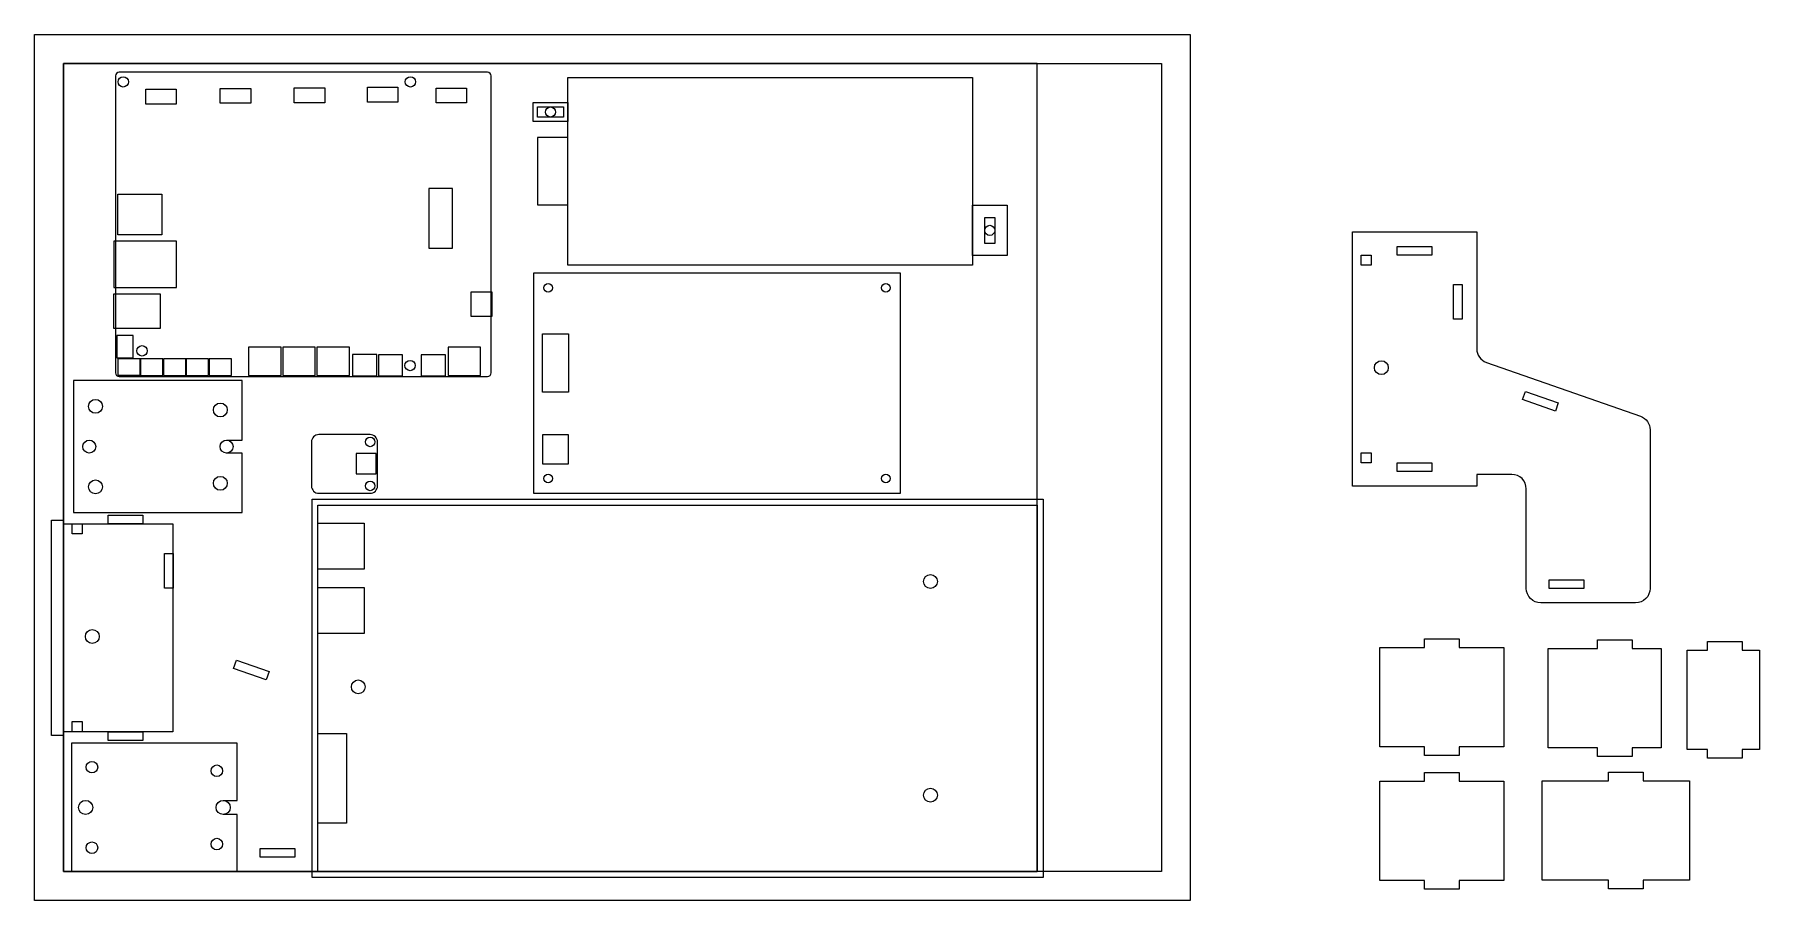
# Model space of a CAD drawing. Header units: inches. Extents: x 0 to 597, y 0 to 300.
import ezdxf

# ---------------------------------------------------------------- set-up
doc = ezdxf.new("R2010")
doc.units = ezdxf.units.IN
doc.header["$MEASUREMENT"] = 0
for name, color, linetype in [('24vSupply', 7, 'Continuous'), ('AC_SSR', 7, 'Continuous'), ('cuts', 3, 'Continuous'), ('DC_SSR', 7, 'Continuous'), ('DRV8711EVM', 7, 'Continuous'), ('max31855', 7, 'Continuous'), ('plugSwitch', 7, 'Continuous'), ('poeInjector', 7, 'Continuous'), ('smoothie', 7, 'Continuous'), ('switchCap', 3, 'Continuous')]:
    doc.layers.add(name, color=color, linetype=linetype)

msp = doc.modelspace()

# ---------------------------------------------------------------- linework, layer by layer
at = {"layer": '24vSupply'}
for points in [[(0, 0), (0, 300), (400, 300), (400, 0)], [(10, 10), (10, 290), (390, 290), (390, 10)], [(96.05, 8), (96.05, 139), (349.05, 139), (349.05, 8)], [(98.05, 10), (98.05, 137), (347.05, 137), (347.05, 10)], [(98.05, 114.77), (98.05, 130.77), (114.05, 130.77), (114.05, 114.77)], [(98.05, 92.46), (98.05, 108.46), (114.05, 108.46), (114.05, 92.46)], [(98.05, 26.76), (98.05, 57.84), (108.03, 57.84), (108.03, 26.76)]]:
    msp.add_lwpolyline(points, close=True, dxfattribs=at)
for centre in [(310.05, 110.5), (112.05, 74), (310.05, 36.5)]:
    msp.add_circle(centre, 2.4, dxfattribs=at)
at = {"layer": 'AC_SSR'}
msp.add_lwpolyline([(65.29, 29.8, -1), (65.29, 34.7), (70.14, 34.7), (70.14, 54.5), (12.84, 54.5), (12.84, 10), (70.14, 10), (70.14, 29.8)], format="xyb", close=True, dxfattribs=at)
for centre, radius in [((19.89, 46.2), 2), ((63.09, 44.95), 2), ((17.69, 32.25), 2.45), ((19.89, 18.3), 2), ((63.09, 19.55), 2)]:
    msp.add_circle(centre, radius, dxfattribs=at)
at = {"layer": 'cuts'}
for points in [[(10, 290), (10, 10), (347.05, 10), (347.05, 290)], [(25.5, 130.47), (25.5, 133.47), (37.5, 133.47), (37.5, 130.47)], [(13, 126.97), (13, 130.47), (16.5, 130.47), (16.5, 126.97)], [(13, 58.47), (13, 61.97), (16.5, 61.97), (16.5, 58.47)], [(25.5, 55.47), (25.5, 58.47), (37.5, 58.47), (37.5, 55.47)]]:
    msp.add_lwpolyline(points, close=True, dxfattribs=at)
for centre, radius in [((30.71, 283.58), 1.8), ((130.1, 283.58), 1.8), ((178.59, 273.14), 1.75), ((330.59, 232.14), 1.75), ((177.77, 212.2), 1.5), ((294.61, 212.2), 1.5), ((37.21, 190.42), 1.8), ((129.98, 185.32), 1.8), ((18.97, 157.23), 2.25), ((66.47, 157.23), 2.25), ((116.16, 158.86), 1.65), ((116.16, 143.62), 1.65), ((177.77, 146.16), 1.5), ((294.61, 146.16), 1.5), ((310.05, 110.5), 2.4), ((20, 91.47), 2.4), ((112.05, 74), 2.4), ((310.05, 36.5), 2.4), ((17.69, 32.25), 2.45), ((65.29, 32.25), 2.45)]:
    msp.add_circle(centre, radius, dxfattribs=at)
at = {"layer": 'DC_SSR'}
msp.add_lwpolyline([(66.47, 154.98, -1), (66.47, 159.48), (71.92, 159.48), (71.92, 180.08), (13.52, 180.08), (13.52, 134.38), (71.92, 134.38), (71.92, 154.98)], format="xyb", close=True, dxfattribs=at)
for centre, radius in [((21.12, 171.18), 2.4), ((64.32, 169.93), 2.4), ((18.97, 157.23), 2.25), ((21.12, 143.28), 2.4), ((64.32, 144.53), 2.4)]:
    msp.add_circle(centre, radius, dxfattribs=at)
at = {"layer": 'DRV8711EVM'}
for points in [[(172.69, 141.08), (299.69, 141.08), (299.69, 217.28), (172.69, 217.28)], [(184.82, 176.06), (175.82, 176.06), (175.82, 196.33), (184.82, 196.33)], [(175.82, 151.29), (184.82, 151.29), (184.82, 161.28), (175.82, 161.28)]]:
    msp.add_lwpolyline(points, close=True, dxfattribs=at)
for centre in [(177.77, 212.2), (294.61, 212.2), (177.77, 146.16), (294.61, 146.16)]:
    msp.add_circle(centre, 1.5, dxfattribs=at)
at = {"layer": 'max31855', "linetype": 'ByBlock'}
msp.add_lwpolyline([(98.39, 141.08), (116.17, 141.08, 0.414214), (118.71, 143.62), (118.71, 158.87, 0.414214), (116.17, 161.41), (98.39, 161.41, 0.414214), (95.85, 158.87), (95.85, 143.62, 0.414214)], format="xyb", close=True, dxfattribs=at)
msp.add_lwpolyline([(111.29, 147.84), (118.29, 147.84), (118.29, 154.84), (111.29, 154.84)], close=True, dxfattribs=at)
for centre in [(116.16, 158.86), (116.16, 143.62)]:
    msp.add_circle(centre, 1.65, dxfattribs=at)
at = {"layer": 'plugSwitch'}
for points in [[(5.9, 57.22), (5.9, 131.72), (10, 131.72), (10, 57.22)], [(10, 58.47), (10, 130.47), (47.9, 130.47), (47.9, 58.47)]]:
    msp.add_lwpolyline(points, close=True, dxfattribs=at)
at = {"layer": 'poeInjector'}
for points in [[(184.59, 285.14), (324.59, 285.14), (324.59, 220.14), (184.59, 220.14)], [(184.59, 276.39), (184.59, 269.89), (172.59, 269.89), (172.59, 276.39)], [(183.09, 274.89), (183.09, 271.39), (174.09, 271.39), (174.09, 274.89)], [(174.09, 264.36), (174.09, 240.93), (184.59, 240.93), (184.59, 264.36)], [(324.59, 240.89), (336.59, 240.89), (336.59, 223.39), (324.59, 223.39)], [(328.84, 236.64), (332.34, 236.64), (332.34, 227.64), (328.84, 227.64)]]:
    msp.add_lwpolyline(points, close=True, dxfattribs=at)
at = {"layer": 'smoothie', "linetype": 'ByBlock'}
msp.add_lwpolyline([(158.02, 182.77), (158.02, 285.62, 0.414214), (156.75, 286.89), (29.29, 286.89, 0.414214), (28.02, 285.62), (28.02, 182.77, 0.414214), (29.29, 181.5), (156.75, 181.5, 0.414214)], format="xyb", close=True, dxfattribs=at)
for points in [[(38.49, 275.89), (38.49, 281.05), (49.03, 281.05), (49.03, 275.89)], [(64.3, 276.15), (64.3, 281.31), (74.84, 281.31), (74.84, 276.15)], [(89.91, 276.31), (89.91, 281.48), (100.46, 281.48), (100.46, 276.31)], [(115.21, 276.53), (115.21, 281.69), (125.75, 281.69), (125.75, 276.53)], [(138.98, 276.27), (138.98, 281.43), (149.52, 281.43), (149.52, 276.27)], [(136.52, 246.65), (136.52, 225.94), (144.71, 225.94), (144.71, 246.65)], [(44.06, 244.68), (44.06, 230.63), (28.84, 230.63), (28.84, 244.68)], [(49.11, 212.39), (49.11, 228.42), (27.51, 228.42), (27.51, 212.39)], [(43.47, 210.15), (43.47, 198.14), (27.46, 198.14), (27.46, 210.15)], [(151.05, 210.75), (151.05, 202.42), (158.36, 202.42), (158.36, 210.75)], [(28.48, 195.71), (28.48, 187.99), (34.19, 187.99), (34.19, 195.71)], [(74.1, 191.72), (74.1, 181.86), (85.33, 181.86), (85.33, 191.72)], [(85.91, 191.72), (85.91, 181.86), (97.15, 181.86), (97.15, 191.72)], [(97.73, 191.71), (97.73, 181.85), (108.97, 181.85), (108.97, 191.71)], [(143.12, 191.72), (143.12, 181.86), (154.36, 181.86), (154.36, 191.72)], [(28.85, 187.64), (28.85, 181.93), (36.56, 181.93), (36.56, 187.64)], [(36.74, 187.63), (36.74, 181.92), (44.45, 181.92), (44.45, 187.63)], [(44.63, 187.63), (44.63, 181.91), (52.35, 181.91), (52.35, 187.63)], [(52.51, 187.62), (52.51, 181.91), (60.22, 181.91), (60.22, 187.62)], [(60.44, 187.62), (60.44, 181.91), (68.15, 181.91), (68.15, 187.62)], [(110.1, 189.09), (110.1, 181.79), (118.43, 181.79), (118.43, 189.09)], [(119.05, 189.08), (119.05, 181.77), (127.37, 181.77), (127.37, 189.08)], [(133.86, 189.08), (133.86, 181.77), (142.19, 181.77), (142.19, 189.08)]]:
    msp.add_lwpolyline(points, close=True, dxfattribs=at)
for centre in [(30.71, 283.58), (130.1, 283.58), (37.21, 190.42), (129.98, 185.32)]:
    msp.add_circle(centre, 1.8, dxfattribs=at)
at = {"layer": 'switchCap'}
msp.add_lwpolyline([(499.12, 147.61), (499.12, 143.58), (456.12, 143.58), (456.12, 231.58), (499.12, 231.58), (499.12, 191.13, 0.318646), (502.47, 186.41), (555.78, 167.74, -0.318646), (559.12, 163.02), (559.12, 108.11, -0.414214), (554.12, 103.11), (521.27, 103.11, -0.414214), (516.27, 108.11), (516.27, 142.61, 0.414214), (511.27, 147.61), (499.12, 147.61)], format="xyb", dxfattribs=at)
for points in [[(459.12, 220.08), (459.12, 223.58), (462.62, 223.58), (462.62, 220.08)], [(471.62, 223.58), (471.62, 226.58), (483.62, 226.58), (483.62, 223.58)], [(494.12, 201.36), (491.12, 201.36), (491.12, 213.36), (494.12, 213.36)], [(527.33, 172.41), (526.34, 169.57), (515.01, 173.54), (516.01, 176.37)], [(459.12, 151.58), (459.12, 155.08), (462.62, 155.08), (462.62, 151.58)], [(471.62, 148.58), (471.62, 151.58), (483.62, 151.58), (483.62, 148.58)], [(25.5, 130.47), (25.5, 133.47), (37.5, 133.47), (37.5, 130.47)], [(13, 126.97), (13, 130.47), (16.5, 130.47), (16.5, 126.97)], [(48, 108.25), (45, 108.25), (45, 120.25), (48, 120.25)], [(524.22, 108.11), (524.22, 111.11), (536.22, 111.11), (536.22, 108.11)], [(481.06, 90.63), (493.06, 90.63), (493.06, 87.63), (508.56, 87.63), (508.56, 53.23), (493.06, 53.23), (493.06, 50.23), (481.06, 50.23), (481.06, 53.23), (465.56, 53.23), (465.56, 87.63), (481.06, 87.63)], [(540.9, 90.26), (552.9, 90.26), (552.9, 87.26), (562.9, 87.26), (562.9, 52.86), (552.9, 52.86), (552.9, 49.86), (540.9, 49.86), (540.9, 52.86), (523.9, 52.86), (523.9, 87.26), (540.9, 87.26)], [(578.98, 89.72), (590.98, 89.72), (590.98, 86.72), (596.98, 86.72), (596.98, 52.32), (590.98, 52.32), (590.98, 49.32), (578.98, 49.32), (578.98, 52.32), (571.98, 52.32), (571.98, 86.72), (578.98, 86.72)], [(81.21, 79.3), (80.22, 76.46), (68.89, 80.43), (69.88, 83.26)], [(13, 58.47), (13, 61.97), (16.5, 61.97), (16.5, 58.47)], [(25.5, 55.47), (25.5, 58.47), (37.5, 58.47), (37.5, 55.47)], [(481.06, 44.31), (493.06, 44.31), (493.06, 41.31), (508.56, 41.31), (508.56, 6.91), (493.06, 6.91), (493.06, 3.91), (481.06, 3.91), (481.06, 6.91), (465.56, 6.91), (465.56, 41.31), (481.06, 41.31)], [(544.72, 44.46), (556.72, 44.46), (556.72, 41.46), (572.72, 41.46), (572.72, 7.06), (556.72, 7.06), (556.72, 4.06), (544.72, 4.06), (544.72, 7.06), (521.72, 7.06), (521.72, 41.46), (544.72, 41.46)], [(78.1, 15), (78.1, 18), (90.1, 18), (90.1, 15)]]:
    msp.add_lwpolyline(points, close=True, dxfattribs=at)
for centre in [(466.12, 184.58), (20, 91.47)]:
    msp.add_circle(centre, 2.4, dxfattribs=at)

doc.saveas('drawing.dxf')
